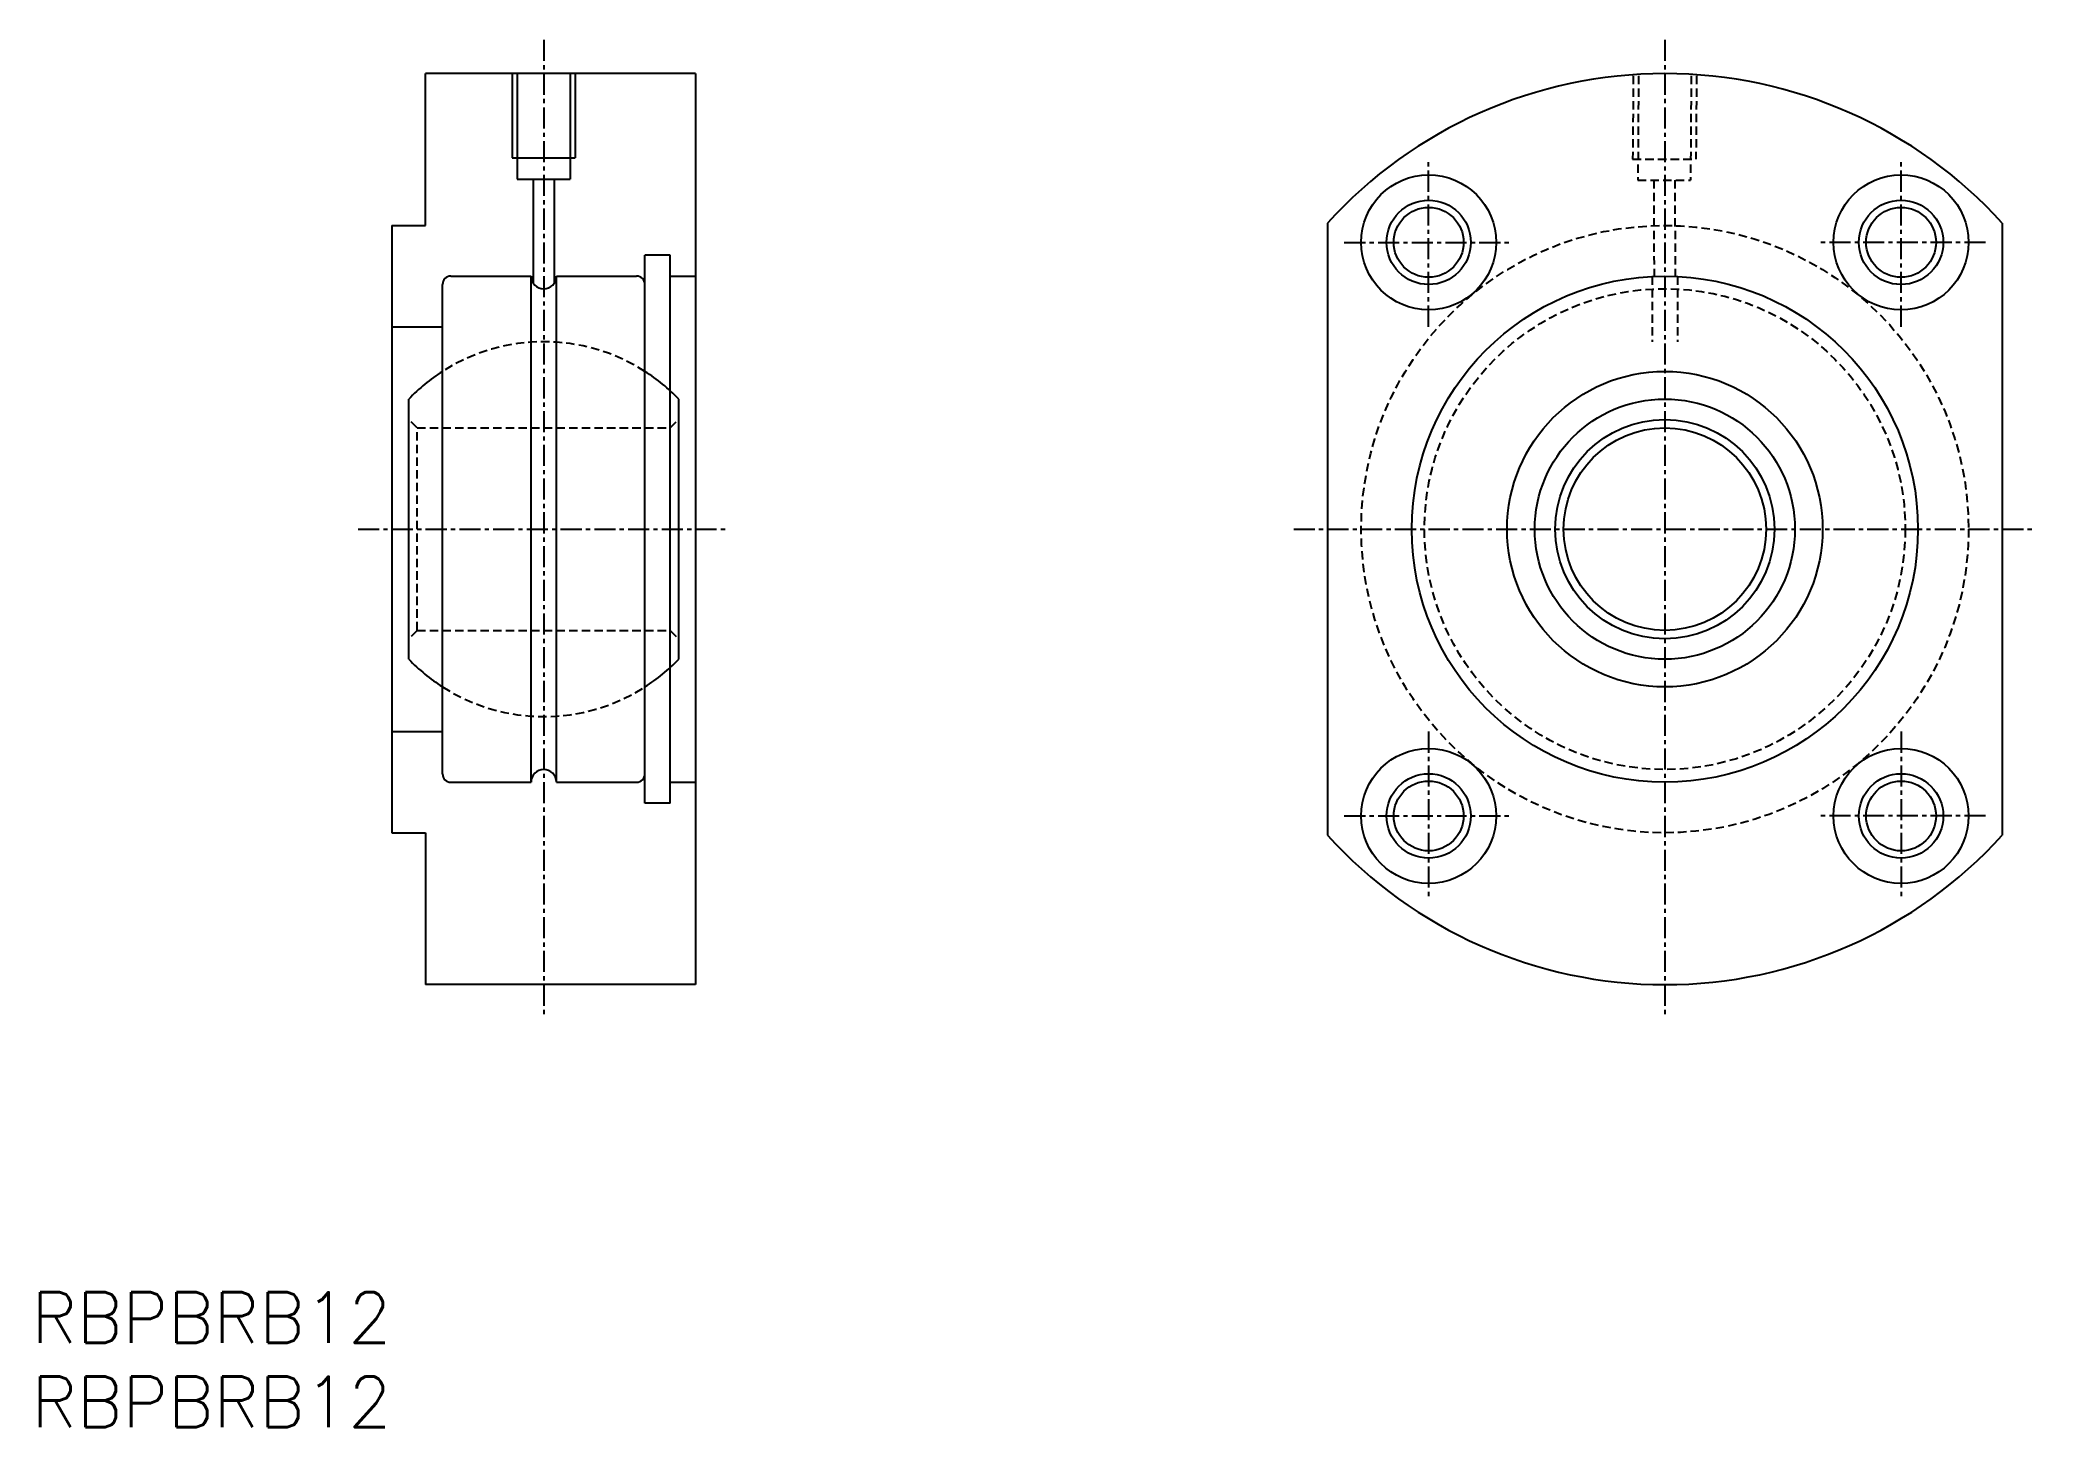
# Model space of a CAD drawing. Extents: x 76 to 194, y 55 to 137.
import ezdxf
from ezdxf.enums import TextEntityAlignment as Align

# ---------------------------------------------------------------- set-up
doc = ezdxf.new("R2010")
doc.units = 0
doc.linetypes.add('CENTER', pattern=[2, 1.25, -0.25, 0.25, -0.25])
doc.linetypes.add('DASHED', pattern=[0.75, 0.5, -0.25])
doc.layers.get('0').update_dxf_attribs({"linetype": 'CONTINUOUS'})
doc.layers.add('CENTER', color=1, linetype='CENTER')
doc.styles.get("Standard").update_dxf_attribs({"font": 'txt.shx', "bigfont": 'extfont.shx'})

msp = doc.modelspace()

# ---------------------------------------------------------------- linework, layer by layer
at = {"color": 7, "linetype": 'CONTINUOUS'}
for p, q in [((114.81, 135.04), (98.81, 135.04)), ((98.81, 126.04), (98.81, 135.04)), ((103.93, 135.04), (103.93, 130.04)), ((104.24, 135.04), (104.24, 128.79)), ((107.37, 135.04), (107.37, 128.79)), ((107.68, 135.04), (107.68, 130.04)), ((114.81, 135.04), (114.81, 81.04)), ((103.93, 130.04), (107.68, 130.04)), ((104.24, 128.79), (107.37, 128.79)), ((105.18, 128.79), (105.18, 122.62)), ((106.43, 128.79), (106.43, 122.62)), ((96.81, 126.04), (96.81, 90.04)), ((96.81, 126.04), (98.81, 126.04)), ((152.26, 126.18), (152.26, 89.9)), ((192.26, 126.18), (192.26, 89.9)), ((111.81, 91.79), (111.81, 124.29)), ((113.31, 124.29), (111.81, 124.29)), ((113.31, 91.79), (113.31, 124.29)), ((99.81, 93.54), (99.81, 122.54)), ((100.31, 123.04), (105.06, 123.04)), ((105.06, 93.04), (105.06, 123.04)), ((106.56, 93.04), (106.56, 123.04)), ((106.56, 123.04), (111.31, 123.04)), ((113.31, 123.04), (114.81, 123.04)), ((96.81, 120.04), (99.81, 120.04)), ((97.81, 100.33), (97.81, 115.75)), ((113.81, 100.33), (113.81, 115.75)), ((96.81, 96.04), (99.81, 96.04)), ((100.31, 93.04), (105.06, 93.04)), ((106.56, 93.04), (111.31, 93.04)), ((113.31, 93.04), (114.81, 93.04)), ((113.31, 91.79), (111.81, 91.79)), ((96.81, 90.04), (98.81, 90.04)), ((98.81, 90.04), (98.81, 81.04)), ((114.81, 81.04), (98.81, 81.04))]:
    msp.add_line(p, q, dxfattribs=at)
at = {"color": 3, "linetype": 'DASHED'}
for p, q in [((170.39, 134.91), (170.35, 129.98)), ((170.7, 134.91), (170.66, 128.73)), ((173.82, 134.91), (173.78, 128.73)), ((174.14, 134.91), (174.1, 129.98)), ((170.35, 129.98), (174.1, 129.98)), ((170.66, 128.73), (173.78, 128.73)), ((171.6, 128.73), (171.62, 123.03)), ((172.85, 128.73), (172.87, 123.03)), ((171.51, 123.02), (171.51, 119.15)), ((173.01, 123.02), (173.01, 119.15)), ((98.31, 114.04), (97.81, 114.54)), ((98.31, 114.04), (113.31, 114.04)), ((98.31, 102.04), (98.31, 114.04)), ((113.31, 114.04), (113.81, 114.54)), ((113.31, 102.04), (113.31, 114.04)), ((98.31, 102.04), (97.81, 101.54)), ((98.31, 102.04), (113.31, 102.04)), ((113.31, 102.04), (113.81, 101.54))]:
    msp.add_line(p, q, dxfattribs=at)
at = {"color": 7, "linetype": 'CONTINUOUS'}
for centre, radius in [((158.26, 125.04), 4), ((186.26, 125.04), 4), ((158.26, 125.04), 2.5), ((186.26, 125.04), 2.5), ((172.26, 108.04), 15), ((172.26, 108.04), 9.35), ((172.26, 108.04), 7.71), ((172.26, 108.04), 6.5), ((172.26, 108.04), 6), ((158.26, 91.04), 4), ((186.26, 91.04), 4), ((158.26, 91.04), 2.5), ((186.26, 91.04), 2.5)]:
    msp.add_circle(centre, radius, dxfattribs=at)
at = {"color": 3, "linetype": 'CONTINUOUS'}
for centre in [(158.26, 125.04), (186.26, 125.04), (158.26, 91.04), (186.26, 91.04)]:
    msp.add_circle(centre, 2.07, dxfattribs=at)
at = {"color": 3, "linetype": 'DASHED'}
for radius in [18, 14.25]:
    msp.add_circle((172.26, 108.04), radius, dxfattribs=at)
at = {"color": 7, "linetype": 'CONTINUOUS'}
for centre, radius, start, end in [((172.26, 108.04), 27, 42.2054, 137.7946), ((100.31, 122.54), 0.5, 90, 180), ((105.81, 123.04), 0.75, 180, 0), ((111.31, 122.54), 0.5, 0, 90), ((105.81, 108.04), 11.11, 122.679, 136.047), ((105.81, 108.04), 11.11, 43.953, 57.321), ((105.81, 108.04), 11.11, 223.953, 237.321), ((105.81, 108.04), 11.11, 302.679, 316.047), ((100.31, 93.54), 0.5, 180, 270), ((105.81, 93.04), 0.75, 0, 180), ((111.31, 93.54), 0.5, 270, 0), ((172.26, 108.04), 27, 222.2054, 317.7946)]:
    msp.add_arc(centre, radius, start, end, dxfattribs=at)
at = {"color": 3, "linetype": 'DASHED'}
for start, end in [(57.321, 122.679), (237.321, 302.679)]:
    msp.add_arc((105.81, 108.04), 11.11, start, end, dxfattribs=at)
at = {"layer": 'CENTER', "color": 1, "linetype": 'CENTER'}
for p, q in [((105.81, 137.04), (105.81, 79.04)), ((172.26, 137.04), (172.26, 79.04)), ((172.26, 137.04), (172.26, 117.39)), ((158.26, 120.04), (158.26, 130.04)), ((186.26, 120.04), (186.26, 130.04)), ((153.26, 125.04), (163.26, 125.04)), ((191.26, 125.04), (181.26, 125.04)), ((94.81, 108.04), (116.81, 108.04)), ((150.26, 108.04), (194.26, 108.04)), ((158.26, 96.04), (158.26, 86.04)), ((186.26, 96.04), (186.26, 86.04)), ((153.26, 91.04), (163.26, 91.04)), ((191.26, 91.04), (181.26, 91.04))]:
    msp.add_line(p, q, dxfattribs=at)

# ---------------------------------------------------------------- texts
at = {"color": 7, "linetype": 'CONTINUOUS'}
for p in [(75.44, 61.31), (75.44, 56.31)]:
    msp.add_text('RBPBRB12', height=3, dxfattribs=at).set_placement(p, align=Align.MIDDLE_LEFT)

doc.saveas('drawing.dxf')
